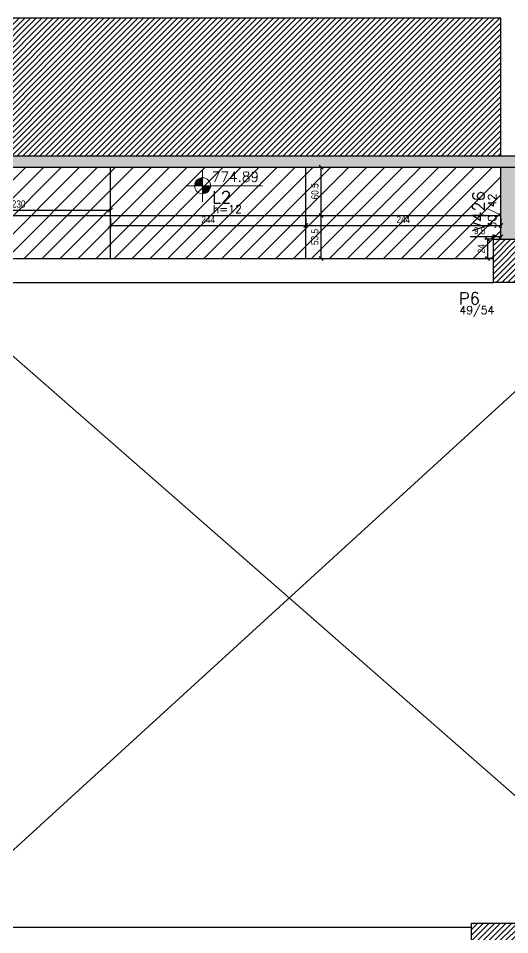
# Model space of a CAD drawing. Extents: x 8513 to 14085, y 7177 to 10799.
# Drawn here: x 11464 to 12078, y 8997 to 10142 of the extents above; entities that cross this region are included whole.
import ezdxf

# ---------------------------------------------------------------- set-up
doc = ezdxf.new("R2010")
doc.units = 0
for name, color, linetype in [('COTA', 241, 'Continuous'), ('Painéis', 200, 'Continuous'), ('Pilares', 5, 'Continuous'), ('VIGAS', 3, 'Continuous'), ('Vázio', 240, 'Continuous')]:
    doc.layers.add(name, color=color, linetype=linetype)
for name, color, linetype, lineweight in [('EST-LAJE-TEXT', 7, 'Continuous', 9), ('EST-PILAR-TEXT', 7, 'Continuous', 9), ('EST-SIMB', 7, 'Continuous', 9), ('EST-VIGA', 7, 'Continuous', 30), ('EST-VIGA-TEXT', 7, 'Continuous', 9), ('REAPROVEITAMENTO', 7, 'Continuous', 9)]:
    doc.layers.add(name, color=color, linetype=linetype, lineweight=lineweight)
doc.styles.add('COTA TECNICA-50', font='techl___.ttf', dxfattribs={"height": 9})
doc.styles.add('RomanS_IV50', font='romans_IV50.ttf', dxfattribs={"height": 11.25})
doc.styles.add('RomanS_IV50_B', font='', dxfattribs={"height": 18.75})
doc.styles.add('RomanS_IV50_B_1', font='', dxfattribs={"height": 22.5})
doc.styles.get('RomanS_IV50_B').set_extended_font_data('RomanS_IV50', bold=True)
doc.styles.get('RomanS_IV50_B_1').set_extended_font_data('RomanS_IV50', bold=True)
doc.dimstyles.new('PAINEL', dxfattribs={"dimtxt": 9, "dimasz": 5, "dimexe": 3, "dimexo": 3, "dimgap": 3, "dimtad": 1, "dimdec": 1, "dimzin": 12, "dimdsep": 46, "dimtxsty": 'COTA TECNICA-50', "dimblk": 'OBLIQUE', "dimcen": 0, "dimclrd": 4, "dimclre": 4, "dimclrt": 1, "dimadec": 1, "dimazin": 3, "dimtfac": 1, "dimtdec": 1, "dimtmove": 0, "dimatfit": 3, "dimldrblk": 'OBLIQUE', "dimfxl": 1, "dimtolj": 1, "dimtzin": 12, "dimarcsym": 0})
pattern_1 = [(45, (9850.35, 9085.8404), (-3.535534, 3.535534), [])]

# ---------------------------------------------------------------- blocks, each defined once
blk = doc.blocks.new('FA_Floor_TAG_SURVEY_R01 - NIV_TIT_H_TXT1__TXT2-2303193-1º PAVIMENTO')
at = {"layer": 'EST-LAJE-TEXT'}
h = blk.add_hatch(color=256, dxfattribs=at)
edge = h.paths.add_edge_path(flags=0)
edge.add_line((-0.28, 0.405), (-0.48, 0.405))
edge.add_arc((-0.28, 0.405), 0.2, 90, 180, ccw=False)
edge.add_line((-0.28, 0.605), (-0.28, 0.405))
h = blk.add_hatch(color=256, dxfattribs=at)
edge = h.paths.add_edge_path(flags=0)
edge.add_line((-0.28, 0.405), (-0.08, 0.405))
edge.add_arc((-0.28, 0.405), 0.2, -90, 0, ccw=False)
edge.add_line((-0.28, 0.205), (-0.28, 0.405))
for p, q in [((-0.28, 0.005), (-0.28, 0.805)), ((-0.28, 0.405), (-0.68, 0.405)), ((-0.28, 0.405), (1.22, 0.405))]:
    blk.add_line(p, q, dxfattribs=at)
blk.add_circle((-0.28, 0.405), 0.2, dxfattribs=at)
blk = doc.blocks.new('_Oblique')
at = {"color": 0, "linetype": 'ByBlock', "lineweight": -2}
blk.add_line((-0.5, -0.5), (0.5, 0.5), dxfattribs=at)
blk = doc.blocks.new('*D527')
at = {"layer": 'COTA', "color": 4, "lineweight": -2, "transparency": 16777216}
for p, q in [((11349.3, 9898.3), (11349.3, 9905.1)), ((11579.3, 9898.3), (11579.3, 9905.1)), ((11349.3, 9902.1), (11579.3, 9902.1))]:
    blk.add_line(p, q, dxfattribs=at)
at = {"layer": 'Defpoints', "color": 0, "transparency": 16777216}
for p in [(11349.3, 9895.3), (11579.3, 9902.1), (11579.3, 9895.3)]:
    blk.add_point(p, dxfattribs=at)
at = {"layer": 'COTA', "color": 4, "lineweight": -2, "transparency": 16777216, "xscale": 5, "yscale": 5, "zscale": 5, "rotation": 180}
blk.add_blockref('_Oblique', (11349.3, 9902.1), dxfattribs=at)
at = {"layer": 'COTA', "color": 4, "lineweight": -2, "transparency": 16777216, "xscale": 5, "yscale": 5, "zscale": 5}
blk.add_blockref('_Oblique', (11579.3, 9902.1), dxfattribs=at)
at = {"layer": 'COTA', "color": 1, "transparency": 16777216, "insert": (11464.3, 9909.8), "char_height": 9, "attachment_point": 5, "style": 'COTA TECNICA-50'}
blk.add_mtext('\\A1;230', dxfattribs=at)
blk = doc.blocks.new('*D528')
at = {"layer": 'COTA', "color": 4, "lineweight": -2, "transparency": 16777216}
for p, q in [((11579.3, 9892.3), (11579.3, 9879.8)), ((11579.3, 9882.8), (11823.3, 9882.8)), ((11823.3, 9892.3), (11823.3, 9879.8))]:
    blk.add_line(p, q, dxfattribs=at)
at = {"layer": 'Defpoints', "color": 0, "transparency": 16777216}
for p in [(11579.3, 9895.3), (11823.3, 9895.3), (11823.3, 9882.8)]:
    blk.add_point(p, dxfattribs=at)
at = {"layer": 'COTA', "color": 4, "lineweight": -2, "transparency": 16777216, "xscale": 5, "yscale": 5, "zscale": 5, "rotation": 180}
blk.add_blockref('_Oblique', (11579.3, 9882.8), dxfattribs=at)
at = {"layer": 'COTA', "color": 4, "lineweight": -2, "transparency": 16777216, "xscale": 5, "yscale": 5, "zscale": 5}
blk.add_blockref('_Oblique', (11823.3, 9882.8), dxfattribs=at)
at = {"layer": 'COTA', "color": 1, "transparency": 16777216, "insert": (11701.3, 9890.4), "char_height": 9, "attachment_point": 5, "style": 'COTA TECNICA-50'}
blk.add_mtext('\\A1;244', dxfattribs=at)
blk = doc.blocks.new('*D529')
at = {"layer": 'COTA', "color": 4, "lineweight": -2, "transparency": 16777216}
for p, q in [((11823.3, 9892.3), (11823.3, 9879.8)), ((11823.3, 9882.8), (12067.3, 9882.8)), ((12067.3, 9892.3), (12067.3, 9879.8))]:
    blk.add_line(p, q, dxfattribs=at)
at = {"layer": 'Defpoints', "color": 0, "transparency": 16777216}
for p in [(11823.3, 9895.3), (12067.3, 9895.3), (12067.3, 9882.8)]:
    blk.add_point(p, dxfattribs=at)
at = {"layer": 'COTA', "color": 4, "lineweight": -2, "transparency": 16777216, "xscale": 5, "yscale": 5, "zscale": 5, "rotation": 180}
blk.add_blockref('_Oblique', (11823.3, 9882.8), dxfattribs=at)
at = {"layer": 'COTA', "color": 4, "lineweight": -2, "transparency": 16777216, "xscale": 5, "yscale": 5, "zscale": 5}
blk.add_blockref('_Oblique', (12067.3, 9882.8), dxfattribs=at)
at = {"layer": 'COTA', "color": 1, "transparency": 16777216, "insert": (11945.3, 9890.4), "char_height": 9, "attachment_point": 5, "style": 'COTA TECNICA-50'}
blk.add_mtext('\\A1;244', dxfattribs=at)
blk = doc.blocks.new('*D530')
at = {"layer": 'COTA', "color": 4, "lineweight": -2, "transparency": 16777216}
for p, q in [((12057.8, 9868.8), (12057.8, 9871.9)), ((12067.3, 9868.8), (12067.3, 9871.9)), ((12057.8, 9868.9), (12028.8, 9868.9)), ((12067.3, 9868.9), (12057.8, 9868.9))]:
    blk.add_line(p, q, dxfattribs=at)
at = {"layer": 'Defpoints', "color": 0, "transparency": 16777216}
for p in [(12057.8, 9868.9), (12057.8, 9865.8), (12067.3, 9865.8)]:
    blk.add_point(p, dxfattribs=at)
at = {"layer": 'COTA', "color": 4, "lineweight": -2, "transparency": 16777216, "xscale": 5, "yscale": 5, "zscale": 5, "rotation": 180}
blk.add_blockref('_Oblique', (12057.8, 9868.9), dxfattribs=at)
at = {"layer": 'COTA', "color": 4, "lineweight": -2, "transparency": 16777216, "xscale": 5, "yscale": 5, "zscale": 5}
blk.add_blockref('_Oblique', (12067.3, 9868.9), dxfattribs=at)
at = {"layer": 'COTA', "color": 1, "transparency": 16777216, "insert": (12040.8, 9876.5), "char_height": 9, "attachment_point": 5, "style": 'COTA TECNICA-50'}
blk.add_mtext('\\A1;9.5', dxfattribs=at)
blk = doc.blocks.new('*D531')
at = {"layer": 'COTA', "color": 4, "lineweight": -2, "transparency": 16777216}
for p, q in [((12054.8, 9865.8), (12047.4, 9865.8)), ((12050.4, 9865.8), (12050.4, 9841.8)), ((12054.8, 9841.8), (12047.4, 9841.8))]:
    blk.add_line(p, q, dxfattribs=at)
at = {"layer": 'Defpoints', "color": 0, "transparency": 16777216}
for p in [(12057.8, 9865.8), (12050.4, 9841.8), (12057.8, 9841.8)]:
    blk.add_point(p, dxfattribs=at)
at = {"layer": 'COTA', "color": 4, "lineweight": -2, "transparency": 16777216, "xscale": 5, "yscale": 5, "zscale": 5}
for p, rotation in [((12050.4, 9865.8), 90), ((12050.4, 9841.8), 270)]:
    blk.add_blockref('_Oblique', p, dxfattribs=dict(at, rotation=rotation))
at = {"layer": 'COTA', "color": 1, "transparency": 16777216, "insert": (12042.9, 9853.8), "char_height": 9, "attachment_point": 5, "rotation": 90, "style": 'COTA TECNICA-50'}
blk.add_mtext('\\A1;24', dxfattribs=at)
blk = doc.blocks.new('*D549')
at = {"layer": 'COTA', "color": 4, "lineweight": -2, "transparency": 16777216}
for p, q in [((11826.3, 9895.3), (11845.4, 9895.3)), ((11842.4, 9841.8), (11842.4, 9895.3)), ((11826.3, 9841.8), (11845.4, 9841.8))]:
    blk.add_line(p, q, dxfattribs=at)
at = {"layer": 'Defpoints', "color": 0, "transparency": 16777216}
for p in [(11823.3, 9895.3), (11842.4, 9895.3), (11823.3, 9841.8)]:
    blk.add_point(p, dxfattribs=at)
at = {"layer": 'COTA', "color": 4, "lineweight": -2, "transparency": 16777216, "xscale": 5, "yscale": 5, "zscale": 5}
for p, rotation in [((11842.4, 9895.3), 90), ((11842.4, 9841.8), 270)]:
    blk.add_blockref('_Oblique', p, dxfattribs=dict(at, rotation=rotation))
at = {"layer": 'COTA', "color": 1, "transparency": 16777216, "insert": (11834.7, 9868.6), "char_height": 9, "attachment_point": 5, "rotation": 90, "style": 'COTA TECNICA-50'}
blk.add_mtext('\\A1;53.5', dxfattribs=at)
blk = doc.blocks.new('*D550')
at = {"layer": 'COTA', "color": 4, "lineweight": -2, "transparency": 16777216}
for p, q in [((11842.4, 9895.3), (11842.4, 9955.8)), ((11826.3, 9895.3), (11845.4, 9895.3))]:
    blk.add_line(p, q, dxfattribs=at)
at = {"layer": 'Defpoints', "color": 0, "transparency": 16777216}
for p in [(11842.4, 9955.8), (11842.4, 9955.8), (11823.3, 9895.3)]:
    blk.add_point(p, dxfattribs=at)
at = {"layer": 'COTA', "color": 4, "lineweight": -2, "transparency": 16777216, "xscale": 5, "yscale": 5, "zscale": 5}
for p, rotation in [((11842.4, 9955.8), 90), ((11842.4, 9895.3), 270)]:
    blk.add_blockref('_Oblique', p, dxfattribs=dict(at, rotation=rotation))
at = {"layer": 'COTA', "color": 1, "transparency": 16777216, "insert": (11834.8, 9925.6), "char_height": 9, "attachment_point": 5, "rotation": 90, "style": 'COTA TECNICA-50'}
blk.add_mtext('\\A1;60.5', dxfattribs=at)

msp = doc.modelspace()

# ---------------------------------------------------------------- hatches: boundary and pattern name
at = {"layer": 'EST-SIMB', "lineweight": 20, "true_color": 0xff0000}
h = msp.add_hatch(dxfattribs=at)
h.set_pattern_fill('FP_1', color=1, style=0, pattern_type=2)
h.set_pattern_definition(pattern_1)
h.paths.add_polyline_path([(11755.428, 9969.84), (12067.35, 9969.84), (12067.35, 10141.84), (9673.35, 10141.84), (9673.35, 9969.84), (11341.797, 9969.84)], flags=0)
at = {"layer": 'EST-VIGA', "true_color": 0xe1e1e1}
for points in [[(10928.167, 9955.84), (12437.85, 9955.84), (12437.85, 9969.84), (9864.35, 9969.84), (9864.35, 9955.84), (10514.537, 9955.84)], [(12097.35, 9865.84), (12097.35, 9955.84), (12067.35, 9955.84), (12067.35, 9865.84)]]:
    msp.add_hatch(color=254, dxfattribs=at).paths.add_polyline_path(points, flags=0)
at = {"layer": 'Pilares'}
h = msp.add_hatch(dxfattribs=at)
h.set_pattern_fill('FP_1', color=5, style=0, pattern_type=2)
h.set_pattern_definition(pattern_1)
h.paths.add_polyline_path([(12106.85, 9811.84), (12106.85, 9865.84), (12057.85, 9865.84), (12057.85, 9811.84)], flags=0)
h = msp.add_hatch(dxfattribs=at)
h.set_pattern_fill('FP_1', color=5, style=0, pattern_type=2)
h.set_pattern_definition(pattern_1)
h.paths.add_polyline_path([(12134.35, 8982.34), (12134.35, 9011.34), (12030.35, 9011.34), (12030.35, 8982.34)], flags=0)
at = {"layer": 'REAPROVEITAMENTO'}
h = msp.add_hatch(dxfattribs=at)
h.set_pattern_fill('ANSI31', color=251, scale=5, style=0)
h.set_pattern_definition([(45, (0, 166.471), (-11.22532, 11.22532), [])])
h.paths.add_polyline_path([(12193.85, 9910.84), (12193.85, 9865.84), (12422.85, 9865.84), (12437.85, 9865.84), (12437.85, 9910.84)])
h.paths.add_polyline_path([(12437.85, 9910.84), (12437.85, 9955.84), (12193.85, 9955.84), (12193.85, 9910.84), (12253.6, 9910.84), (12253.6, 9921.09, -0.41421356), (12243.6, 9931.09, -1), (12263.6, 9931.09, -0.41421356), (12253.6, 9921.09), (12253.6, 9910.84)])
h.paths.add_polyline_path([(12193.85, 9910.84), (12193.85, 9955.84), (12101.609, 9955.84), (12097.35, 9944.998), (12097.35, 9910.84)])
h.paths.add_polyline_path([(12193.85, 9910.84), (12097.35, 9910.84), (12097.35, 9865.84), (12106.85, 9865.84), (12193.85, 9865.84)])
h.paths.add_polyline_path([(12057.85, 9841.84), (12057.85, 9865.84), (12067.35, 9865.84), (12067.35, 9895.34), (11823.35, 9895.34), (11823.35, 9841.84)])
h.paths.add_polyline_path([(11823.35, 9841.84), (11823.35, 9895.34), (11579.35, 9895.34), (11579.35, 9841.84)])
h.paths.add_polyline_path([(11349.35, 9895.34), (11349.35, 9865.84), (11366.85, 9865.84), (11366.85, 9841.84), (11579.35, 9841.84), (11579.35, 9895.34)])
h.paths.add_polyline_path([(11358.691, 9955.84), (11349.35, 9931.969), (11349.35, 9895.34), (11579.35, 9895.34), (11579.35, 9955.84)])
h.paths.add_polyline_path([(11823.35, 9895.34), (11823.35, 9955.84), (11579.35, 9955.84), (11579.35, 9895.34)])
h.paths.add_polyline_path([(11823.35, 9955.84), (11823.35, 9895.34), (12067.35, 9895.34), (12067.35, 9955.84)])

# ---------------------------------------------------------------- linework, layer by layer
at = {"layer": 'Painéis', "ltscale": 70}
for p, q in [((11579.35, 9841.84), (11579.35, 9955.84)), ((11823.35, 9841.84), (11823.35, 9955.84)), ((11349.35, 9895.34), (12067.35, 9895.34))]:
    msp.add_line(p, q, dxfattribs=at)
at = {"layer": 'Pilares', "color": 5}
for p, q in [((12057.85, 9811.84), (12057.85, 9865.84)), ((12057.85, 9865.84), (12106.85, 9865.84)), ((12106.85, 9811.84), (12057.85, 9811.84)), ((12030.35, 8982.34), (12030.35, 9011.34)), ((12030.35, 9011.34), (12134.35, 9011.34))]:
    msp.add_line(p, q, dxfattribs=at)
at = {"layer": 'VIGAS', "color": 3}
for p, q in [((9864.35, 9969.84), (12067.35, 9969.84)), ((12067.35, 9969.84), (12437.85, 9969.84)), ((9864.35, 9955.84), (12437.85, 9955.84)), ((11366.85, 9841.84), (12057.85, 9841.84)), ((11366.85, 9811.84), (12057.85, 9811.84)), ((11396.85, 9006.34), (12030.35, 9006.34))]:
    msp.add_line(p, q, dxfattribs=at)
at = {"layer": 'Vázio'}
for p, q in [((12067.35, 10141.84), (9673.35, 10141.84)), ((12067.35, 9969.84), (12067.35, 10141.84)), ((9673.35, 9969.84), (12067.35, 9969.84)), ((12067.35, 9865.84), (12067.35, 9955.84))]:
    msp.add_line(p, q, dxfattribs=at)
at = {"layer": 'Vázio', "linetype": 'Continuous', "lineweight": 9}
for p, q in [((11351.85, 9006.34), (12272.85, 9846.84)), ((12272.85, 9006.34), (11351.85, 9811.84))]:
    msp.add_line(p, q, dxfattribs=at)

# ---------------------------------------------------------------- block references
at = {"layer": 'EST-LAJE-TEXT', "xscale": 49.99999999999998, "yscale": 49.99999999999998, "zscale": 49.99999999999998}
msp.add_blockref('FA_Floor_TAG_SURVEY_R01 - NIV_TIT_H_TXT1__TXT2-2303193-1º PAVIMENTO', (11708.35, 9912.375), dxfattribs=at)

# ---------------------------------------------------------------- texts
at = {"layer": 'EST-LAJE-TEXT', "lineweight": 50, "attachment_point": 1}
for s, insert, char_height, width, style in [('774.89', (11705.873, 9950.133), 12.5, 84.17719, 'RomanS_IV50_B'), ('L2', (11706.293, 9925.685), 15, 32.46834, 'RomanS_IV50_B_1')]:
    msp.add_mtext(s, dxfattribs=dict(at, insert=insert, char_height=char_height, width=width, style=style))
at = {"layer": 'EST-LAJE-TEXT', "lineweight": 30, "insert": (11707.049, 9908.552), "char_height": 10, "width": 48.90294, "attachment_point": 1, "style": 'RomanS_IV50'}
msp.add_mtext('h=12', dxfattribs=at)
at = {"layer": 'EST-PILAR-TEXT', "lineweight": 50, "insert": (12014.692, 9799.367), "char_height": 15, "width": 36.87762, "attachment_point": 1, "style": 'RomanS_IV50_B_1'}
msp.add_mtext('P6', dxfattribs=at)
msp.add_mtext('P6', dxfattribs=at)
at = {"layer": 'EST-PILAR-TEXT', "lineweight": 30, "insert": (12015.448, 9782.235), "char_height": 10, "width": 58.92403, "attachment_point": 1, "style": 'RomanS_IV50'}
msp.add_mtext('49/54', dxfattribs=at)
msp.add_mtext('49/54', dxfattribs=at)
at = {"layer": 'EST-VIGA-TEXT', "lineweight": 50, "insert": (12031.895, 9875.901), "char_height": 15, "width": 70.14766, "attachment_point": 1, "rotation": 90, "style": 'RomanS_IV50_B_1'}
msp.add_mtext('V426', dxfattribs=at)
at = {"layer": 'EST-VIGA-TEXT', "lineweight": 30, "insert": (12051.346, 9879.112), "char_height": 10, "width": 58.92403, "attachment_point": 1, "rotation": 90, "style": 'RomanS_IV50'}
msp.add_mtext('30/42', dxfattribs=at)

# ---------------------------------------------------------------- dimensions: what is measured, and where the dimension line sits
at = {"layer": 'COTA'}
dim = msp.add_linear_dim(base=(11842.433, 9955.84), p1=(11823.35, 9895.34), p2=(11842.433, 9955.84), angle=90, dimstyle='PAINEL', override={"dimtmove": 1}, dxfattribs=at)
dim.commit()
dim.dimension.update_dxf_attribs({"geometry": '*D550', "text_midpoint": (11834.834, 9925.59)})
for base, p1, p2, picture, middle in [((11579.35, 9902.12), (11349.35, 9895.34), (11579.35, 9895.34), '*D527', (11464.35, 9909.818)), ((11823.35, 9882.823), (11579.35, 9895.34), (11823.35, 9895.34), '*D528', (11701.35, 9890.389)), ((12057.85, 9868.873), (12067.35, 9865.84), (12057.85, 9865.84), '*D530', (12040.817, 9876.498))]:
    dim = msp.add_linear_dim(base=base, p1=p1, p2=p2, dimstyle='PAINEL', dxfattribs=at)
    dim.commit()
    dim.dimension.update_dxf_attribs({"geometry": picture, "text_midpoint": middle})
dim = msp.add_linear_dim(base=(12067.35, 9882.823), p1=(11823.35, 9895.34), p2=(12067.35, 9895.34), dimstyle='PAINEL', override={"dimtmove": 1}, dxfattribs=at)
dim.commit()
dim.dimension.update_dxf_attribs({"geometry": '*D529', "text_midpoint": (11945.35, 9890.389)})
for base, p1, p2, picture, middle in [((11842.433, 9895.34), (11823.35, 9841.84), (11823.35, 9895.34), '*D549', (11834.735, 9868.59)), ((12050.447, 9841.84), (12057.85, 9865.84), (12057.85, 9841.84), '*D531', (12042.881, 9853.84))]:
    dim = msp.add_linear_dim(base=base, p1=p1, p2=p2, angle=90, dimstyle='PAINEL', dxfattribs=at)
    dim.commit()
    dim.dimension.update_dxf_attribs({"geometry": picture, "text_midpoint": middle})

doc.saveas('drawing.dxf')
